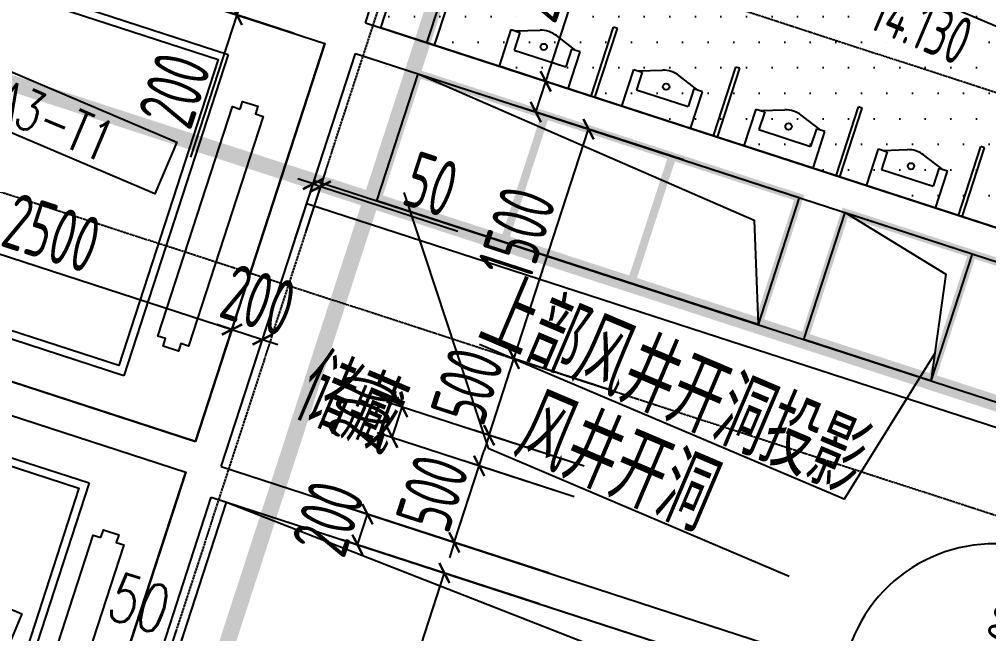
# Model space of a CAD drawing. Extents: x -3523 to 12007717, y -6694179 to 21431.
# Drawn here: x 11946737 to 11952761, y -6397491 to -6393674 of the extents above; entities that cross this region are included whole.
import ezdxf
from ezdxf.enums import TextEntityAlignment as Align

# ---------------------------------------------------------------- set-up
doc = ezdxf.new("R2010")
doc.units = 0
doc.header["$LTSCALE"] = 10
doc.header["$MEASUREMENT"] = 0
for name, pattern in [('A3-RG-axis-100$0$CENTER', [2, 1.25, -0.25, 0.25, -0.25]), ('A3-SYMB-4F-100$0$$AUDIT_BAD_LTYPE2', [0]), ('DASHED2', [0.375, 0.25, -0.125])]:
    doc.linetypes.add(name, pattern=pattern)
for name, color, linetype in [('A-CLOD', 200, 'Continuous'), ('A3-RB-4F-100$0$A-DIMS-100', 1, 'Continuous'), ('A3-RB-4F-100$0$PUB_DIM', 3, 'Continuous'), ('A3-RG-axis-100$0$A-GRID', 1, 'A3-RG-axis-100$0$CENTER'), ('A3-RI-4F$0$A-DOOR', 32, 'Continuous'), ('A3-RI-4F$0$A-EVTR', 3, 'Continuous'), ('A3-RI-4F$0$A-HATCH', 8, 'Continuous'), ('A3-RI-4F$0$A-WALL', 7, 'Continuous'), ('A3-RI-4F$0$A-WALL-FINI', 95, 'Continuous'), ('A3-RM-4F$0$A-EQPM', 55, 'Continuous'), ('A3-RX-3F$0$A-FIXT', 55, 'Continuous'), ('A3-SYMB-4F-100$0$$AUDIT_BAD_LAYER1', 7, 'Continuous'), ('A3-SYMB-4F-100$0$A-SYMB', 4, 'Continuous'), ('A3-SYMB-4F-100$0$A-SYMB-AREA', 4, 'Continuous'), ('A3-SYMB-4F-100$0$A-SYMB-NAME', 4, 'Continuous'), ('A3-SYMB-4F-100$0$A-SYMB-NAME-E', 4, 'Continuous'), ('A3-SYMB-4F-100$0$A-SYMB-NUMB-T', 4, 'Continuous')]:
    doc.layers.add(name, color=color, linetype=linetype)
doc.layers.add('A3-RI-4F$0$临时层', color=140, linetype='Continuous', plot=False)
doc.styles.add('A3-RB-4F-100$0$DIM_FONT', font='SIMPLEX', dxfattribs={"width": 0.7, "bigfont": 'GBCBIG'})
doc.styles.add('A3-RB-4F-100$0$XD2008', font='xd-hzs.shx', dxfattribs={"width": 0.7, "bigfont": 'xd-hztxt.shx'})
doc.styles.add('A3-RI-4F$0$Standard', font='')
doc.styles.add('A3-SYMB-4F-100$0$ECADI', font='hzs.shx', dxfattribs={"width": 0.7, "bigfont": 'hztxt.shx'})
doc.styles.add('A3-SYMB-4F-100$0$ECADI-TXT', font='simplex.shx', dxfattribs={"bigfont": 'hztxt.shx'})
doc.styles.add('A3-SYMB-4F-100$0$XD2008', font='hzs.shx', dxfattribs={"width": 0.7, "bigfont": 'hztxt.shx'})
doc.styles.get('A3-RI-4F$0$Standard').set_extended_font_data('SimSun')
doc.dimstyles.new('A3-RB-4F-100$0$DIMN', dxfattribs={"dimtxt": 300, "dimasz": 100, "dimexe": 250, "dimexo": 300, "dimgap": 150, "dimtad": 1, "dimdec": 0, "dimzin": 0, "dimdsep": 46, "dimtxsty": 'A3-RB-4F-100$0$DIM_FONT', "dimblk": 'A3-RB-4F-100$0$_ARCHTICK', "dimcen": 0.09, "dimclrt": 7, "dimazin": 2, "dimtfac": 1, "dimtdec": 0, "dimtix": 1, "dimtmove": 2, "dimatfit": 3, "dimfxl": 0, "dimtolj": 1, "dimtzin": 0, "dimarcsym": 0})
doc.dimstyles.new('A3-RB-4F-100$0$XD100$0', dxfattribs={"dimscale": 100, "dimtxt": 3.5, "dimasz": 1, "dimexe": 1, "dimexo": 2, "dimgap": 0.5, "dimtad": 1, "dimdec": 0, "dimdsep": 46, "dimtxsty": 'A3-RB-4F-100$0$XD2008', "dimblk1": 'A3-RB-4F-100$0$_ARCHTICK', "dimblk2": 'A3-RB-4F-100$0$_ARCHTICK', "dimsah": 1, "dimcen": 2.5, "dimclrt": 4, "dimaunit": 1, "dimadec": 0, "dimazin": 0, "dimtfac": 1, "dimtdec": 0, "dimtix": 1, "dimtmove": 0, "dimatfit": 3, "dimfxl": 0, "dimtolj": 1, "dimtzin": 0, "dimarcsym": 0})

# ---------------------------------------------------------------- blocks, each defined once
blk = doc.blocks.new('A3-RI-4F$0$J-单扇门-1000-1')
for points in [[(-1000.000000001397, -82.10526315867901), (-973.6842105281539, -82.10526315495372), (-973.6842105281539, -40), (-952.6315789478831, -40), (-952.6315789497457, 2.105263158679008), (-1000.000000001397, 2.105263158679008)], [(-1.396983861923218e-09, -82.10526315867901), (-26.31578947231174, -82.10526315495372), (-26.3157894727774, -40), (-47.36842105351388, -40.00000000372529), (-47.36842105304822, 2.105263158679008), (4.656612873077393e-10, 2.105263158679008)], [(-26.31578947231174, -82.10526315495372), (-26.31578947464004, -1029.47368421033), (-68.4210526314564, -1029.473684215918), (-68.42105263192207, -82.10526315867901)]]:
    blk.add_lwpolyline(points, close=True)
blk.add_lwpolyline([(-973.6842105262901, -82.1052631549536, 0.414213562373095), (-26.31578947231191, -1029.473684208932)], format="xyb")
at = {"layer": 'Defpoints', "style": 'A3-RI-4F$0$Standard'}
blk.add_text('1000', height=175, rotation=359.9999999733196, dxfattribs=at).set_placement((-712.95644341701, -242.2578580033046))
blk = doc.blocks.new('A3-RI-4F$0$2')
at = {"layer": 'A3-RI-4F$0$A-EVTR'}
for p, q in [((2274.999999998137, 2474.999999937601), (2349.999999998137, 2474.999999937601)), ((2274.999999998137, 2474.999999937601), (2274.999999998137, 2399.999999937601)), ((2349.999999998137, 2474.999999937601), (2349.999999998137, 2099.999999937601)), ((2399.999999998137, 224.9999999376014), (2399.999999998137, 2474.999999937601)), ((2399.999999998137, 2474.999999937601), (2499.999999998137, 2474.999999937601)), ((550.0000000018626, 299.9999999376014), (550.0000000018626, 2399.999999937601)), ((550.0000000018626, 2399.999999937601), (2274.999999998137, 2399.999999937601)), ((2199.999999998137, 2099.999999937601), (2349.999999998137, 2099.999999937601)), ((2199.999999998137, 599.9999999376014), (2349.999999998137, 599.9999999376014)), ((2349.999999998137, 599.9999999376014), (2349.999999998137, 224.9999999376014)), ((2274.999999998137, 299.9999999376014), (550.0000000018626, 299.9999999376014)), ((2274.999999998137, 299.9999999376014), (2274.999999998137, 224.9999999376014)), ((2349.999999998137, 224.9999999376014), (2274.999999998137, 224.9999999376014)), ((2499.999999998137, 224.9999999376014), (2399.999999998137, 224.9999999376014))]:
    blk.add_line(p, q, dxfattribs=at)
for points in [[(0, 2649.999999866821), (2500, 2649.999999729916), (2500, 49.99999986309558), (0, 50)], [(375.0000000018626, 599.9999999376014), (375.0000000018626, 549.9999999376014), (275.0000000018626, 549.9999999376014), (275.0000000018626, 599.9999999376014), (225.0000000018626, 599.9999999376014), (225.0000000018626, 2099.999999937601), (275.0000000018626, 2099.999999937601), (275.0000000018626, 2149.999999937601), (375.0000000018626, 2149.999999937601), (375.0000000018626, 2099.999999937601), (425.0000000018626, 2099.999999937601), (425.0000000018626, 599.9999999376014)], [(2299.999999998137, 1349.999999937601), (2349.999999998137, 1349.999999937601), (2349.999999998137, 2099.999999937601), (2299.999999998137, 2099.999999937601)], [(2449.999999998137, 1349.999999937601), (2499.999999998137, 1349.999999937601), (2499.999999998137, 2099.999999937601), (2449.999999998137, 2099.999999937601)], [(2299.999999998137, 1349.999999937601), (2349.999999998137, 1349.999999937601), (2349.999999998137, 599.9999999376014), (2299.999999998137, 599.9999999376014)], [(2449.999999998137, 1349.999999937601), (2499.999999998137, 1349.999999937601), (2499.999999998137, 599.9999999376014), (2449.999999998137, 599.9999999376014)]]:
    blk.add_lwpolyline(points, close=True, dxfattribs=at)
blk.add_lwpolyline([(2199.999999998137, 599.9999999376014), (2199.999999998137, 349.9999999376014), (600.0000000018626, 349.9999999376014), (600.0000000018626, 2349.999999937601), (2199.999999998137, 2349.999999937601), (2199.999999998137, 2099.999999937601)], dxfattribs=at)
blk = doc.blocks.new('A3-RI-4F')
at = {"layer": 'A3-RI-4F$0$A-HATCH'}
h = blk.add_hatch(dxfattribs=at)
h.set_pattern_fill('DOTS', color=256, scale=100, style=0)
h.set_pattern_definition([(0, (0, 0), (79.375, 158.75), [0, -158.75])])
h.paths.add_polyline_path([(11946737.05794298, -6391577.025334897), (11948652.96616147, -6385680.475860981), (11951648.79177293, -6386653.878608682), (11951710.97901005, -6386463.792021974), (11951758.14755914, -6386479.118012615), (11952036.26285082, -6385623.167157958), (11956268.46820043, -6386998.294034553), (11953595.47120233, -6395224.932890499), (11948982.84184187, -6393726.198759858), (11949060.09609046, -6393488.434630776), (11949440.52010131, -6393612.041884822), (11949780.43879513, -6392565.879716898)])
h.paths.add_polyline_path([(11954460.71887057, -6392561.974386345), (11954831.53919643, -6391420.70677421), (11954137.26792294, -6391195.124419427), (11953766.44752909, -6392336.392240814)], flags=16)
blk.add_lwpolyline([(11946737.05794298, -6391577.025334897), (11948652.96616147, -6385680.475860981), (11951648.79177293, -6386653.878608682), (11951710.97901005, -6386463.792021974), (11951758.14755914, -6386479.118012615), (11952036.26285082, -6385623.167157958), (11956268.46820043, -6386998.294034553), (11953595.47120233, -6395224.932890499), (11948982.84184187, -6393726.198759858), (11949060.09609046, -6393488.434630776), (11949440.52010131, -6393612.041884822), (11949780.43879513, -6392565.879716898)], close=True, dxfattribs=at)
at = {"layer": 'A3-RI-4F$0$A-WALL'}
for p, q in [((11948887.74144665, -6393695.298768334), (11949304.91438907, -6392411.372471331)), ((11946258.08160168, -6393051.16293515), (11948635.72674452, -6393823.706672717)), ((11948887.74144665, -6393695.298768333), (11953595.47120231, -6395224.932890501)), ((11947832.2825591, -6396296.453615204), (11948635.72674452, -6393823.706672718)), ((11948569.45387303, -6394674.887193728), (11948825.93804777, -6393885.51007159)), ((11948825.93804778, -6393885.51007159), (11953533.66780344, -6395415.144193757)), ((11948569.45262421, -6394674.886787961), (11953277.18362869, -6396204.5213159)), ((11947991.5921629, -6396453.362665704), (11948523.10132387, -6394817.545671172)), ((11948523.10007505, -6394817.545265405), (11953230.83107954, -6396347.179793343)), ((11945454.63741627, -6395523.909877645), (11947832.2825591, -6396296.453615204)), ((11945392.83401739, -6395714.121180907), (11947770.47916022, -6396486.664918467)), ((11946967.0349749, -6398959.411860664), (11947770.47916023, -6396486.664918469)), ((11947991.5921629, -6396453.362665704), (11952699.32191858, -6397982.99678787)), ((11947373.55817414, -6398355.475698294), (11947929.78876402, -6396643.573968966)), ((11947929.78876402, -6396643.573968966), (11952637.51851971, -6398173.208091131))]:
    blk.add_line(p, q, dxfattribs=at)
at = {"layer": 'A3-RI-4F$0$A-WALL-FINI'}
for p, q in [((11949345.41444969, -6393581.140185388), (11949268.1602011, -6393818.90431446)), ((11949392.9672755, -6393596.591035107), (11949315.71302691, -6393834.35516418))]:
    blk.add_line(p, q, dxfattribs=at)
at = {"layer": 'A3-RI-4F$0$临时层', "const_width": 50}
for points in [[(11948959.38290492, -6394801.5835512), (11949215.86718559, -6394012.206103024), (11950005.24389162, -6394268.692244132), (11949748.75940767, -6395058.068905358)], [(11949748.75940678, -6395058.068908092), (11950005.24368746, -6394268.691459916), (11950794.62039349, -6394525.177601024), (11950538.13590954, -6395314.55426225)], [(11950538.1338082, -6395314.56072949), (11950794.61808888, -6394525.183281314), (11951583.9947949, -6394781.669422422), (11951327.51031096, -6395571.046083648)], [(11951612.82760848, -6395663.750371587), (11951869.31188915, -6394874.372923411), (11952658.68859518, -6395130.859064519), (11952402.20411123, -6395920.235725746)], [(11952402.20438211, -6395920.23489206), (11952658.68866279, -6395130.857443884), (11953448.06536881, -6395387.343584992), (11953191.58088486, -6396176.720246218)]]:
    blk.add_lwpolyline(points, close=True, dxfattribs=at)
at = {"layer": 'A3-RI-4F$0$A-DOOR', "rotation": 251.9999999999615}
blk.add_blockref('A3-RI-4F$0$J-单扇门-1000-1', (11952863.37153031, -6397931.153515454), dxfattribs=at)
at = {"layer": 'A3-RI-4F$0$A-EVTR', "rotation": 162.0000000030334}
for p in [(11948651.17759402, -6393776.153847109), (11947785.92615772, -6396439.110840986)]:
    blk.add_blockref('A3-RI-4F$0$2', p, dxfattribs=at)
blk = doc.blocks.new('A3-RG-axis-100')
at = {"layer": 'A3-RG-axis-100$0$A-GRID'}
for p, q in [((11947019.38505525, -6399607.298767456), (11953753.77541912, -6378880.976411799)), ((11908160.73350529, -6382249.777500667), (12003495.4897416, -6413225.917537604)), ((11940622.99536924, -6390168.750204003), (12004268.03222754, -6410848.276246868))]:
    blk.add_line(p, q, dxfattribs=at)
blk = doc.blocks.new('A3-SYMB-4F-100$0$ECADI-TAG-ROOM')
at = {"layer": 'A3-SYMB-4F-100$0$A-SYMB-AREA', "style": 'A3-SYMB-4F-100$0$ECADI', "width": 0.7}
blk.add_attdef('340M2', text='', height=2.499999999999312, dxfattribs=at).set_placement((7.166932528209145, -1.749999999996362), align=Align.MIDDLE_LEFT)
at = {"layer": 'A3-SYMB-4F-100$0$A-SYMB-NAME', "style": 'A3-SYMB-4F-100$0$ECADI', "width": 0.7}
blk.add_attdef('CHINESENAME', (-5.125000000003638, 0.08750000000145519), '', height=4.499999999998762, dxfattribs=at)
at = {"layer": 'A3-SYMB-4F-100$0$A-SYMB-NAME-E', "style": 'A3-SYMB-4F-100$0$ECADI', "width": 0.7}
for tag, p in [('ENGLISHHIGH', (-5.125000000003638, 8.040105608059093)), ('ENGLISHLOW', (-5.125000000003638, 4.840105608058366))]:
    blk.add_attdef(tag, p, '', height=2.499999999999312, dxfattribs=at)
blk = doc.blocks.new('A3-SYMB-4F-100$0$ECADI-TAG-HGHT（国标）')
at = {"color": 1, "const_width": 0.5000000000000001}
blk.add_lwpolyline([(-2.121320343547268, 2.121320343552725), (0, -1.818989403545856e-12), (2.121320343576372, 2.121320343552725)], dxfattribs=at)
at = {"color": 1}
blk.add_point((-1.480769230751321, 4.599999999996726), dxfattribs=at)
at = {"layer": 'A3-SYMB-4F-100$0$$AUDIT_BAD_LAYER1', "color": 1, "linetype": 'A3-SYMB-4F-100$0$$AUDIT_BAD_LTYPE2'}
blk.add_line((-2.121320343547268, 2.121320343552725), (11.76789873224334, 2.121320343560001), dxfattribs=at)
at = {"style": 'A3-SYMB-4F-100$0$XD2008', "width": 0.7}
blk.add_attdef('FL', text='', height=3, dxfattribs=at).set_placement((-2.688785023899982, 2.967328765209459), align=Align.RIGHT)
for tag, p in [('F.F.L.', (2.283611041901167, 2.967328765216735)), ('T.O.S.', (2.283611041930271, -1.104423031576516))]:
    blk.add_attdef(tag, p, '', height=3, dxfattribs=at)
blk = doc.blocks.new('A3-SYMB-4F-100$0$ECADI-TAG-CODE')
at = {"layer": 'A3-SYMB-4F-100$0$A-SYMB-NUMB-T', "color": 1}
blk.add_lwpolyline([(1.793912929315411e-08, 3.499999970167053), (15.00000001793913, 3.499999970167053), (15.00000001793913, -2.983294677960657e-08), (1.793912929315411e-08, -2.983294677960657e-08)], close=True, dxfattribs=at)
at = {"layer": 'A3-SYMB-4F-100$0$A-SYMB-NUMB-T', "style": 'A3-SYMB-4F-100$0$ECADI-TXT', "width": 0.7}
blk.add_attdef('CODE', text='', height=2.5, dxfattribs=at).set_placement((7.500000017939129, 1.749999970167053), align=Align.MIDDLE_CENTER)
blk = doc.blocks.new('A3-SYMB-4F-100')
at = {"layer": 'A3-SYMB-4F-100$0$A-SYMB'}
for points in [[(11949126.86232091, -6394750.402833903), (11949649.84911441, -6396339.263322085), (11951520.67750768, -6397133.382860458)], [(11952425.41058943, -6395752.367552211), (11951862.60236166, -6396655.617679589), (11949596.50070781, -6395693.714596604)]]:
    blk.add_lwpolyline(points, dxfattribs=at)
ref = blk.add_blockref('A3-SYMB-4F-100$0$ECADI-TAG-HGHT（国标）', (11951836.05721174, -6393533.797106037), dxfattribs=dict(at, xscale=100, yscale=100, rotation=337))
ref.add_attrib('F.F.L.', '14.180', (11951801.28336999, -6393196.677646222), dxfattribs={"layer": '0', "height": 299.9999999994581, "rotation": 336.9999999730048, "style": 'A3-SYMB-4F-100$0$XD2008', "width": 0.7000000000016645})
ref.add_attrib('T.O.S.', '14.130', (11952003.11147074, -6393724.687574061), dxfattribs={"layer": '0', "height": 299.9999999994581, "rotation": 336.9999999730048, "style": 'A3-SYMB-4F-100$0$XD2008', "width": 0.7000000000016645})
at = {"layer": 'A3-SYMB-4F-100$0$A-SYMB', "xscale": 100.0000000100172, "yscale": 100.0000000002328, "zscale": 100, "rotation": 337}
for p, values in [((11946198.48125271, -6394172.818046361), {'CODE': 'A3-T1'}), ((11945234.57751617, -6397103.986242712), {'CODE': 'A3-T2'})]:
    blk.add_blockref('A3-SYMB-4F-100$0$ECADI-TAG-CODE', p, dxfattribs=at).add_auto_attribs(values)
at = {"layer": 'A3-SYMB-4F-100$0$A-SYMB'}
ref = blk.add_blockref('A3-SYMB-4F-100$0$ECADI-TAG-ROOM', (11949672.04678881, -6395720.404588344), dxfattribs=dict(at, xscale=-99.99999999989046, yscale=100.0000000001164, rotation=337.0000000013437))
ref.add_attrib('CHINESENAME', '上部风井开洞投影', (11949565.02322331, -6395665.470128516), dxfattribs={"height": 449.9999999999998, "rotation": 337.0000000221237, "style": 'A3-SYMB-4F-100$0$ECADI', "width": 0.6999999999999998})
ref = blk.add_blockref('A3-SYMB-4F-100$0$ECADI-TAG-ROOM', (11948894.17366341, -6396353.201727921), dxfattribs=dict(at, xscale=99.99999999989046, yscale=100.0000000001164, rotation=337))
ref.add_attrib('CHINESENAME', '储藏', (11948425.83382339, -6396144.897607103), dxfattribs={"height": 450, "rotation": 336.9999999782173, "style": 'A3-SYMB-4F-100$0$ECADI', "width": 0.6999999999999998})
ref = blk.add_blockref('A3-SYMB-4F-100$0$ECADI-TAG-ROOM', (11951402.25881286, -6397077.739689635), dxfattribs=dict(at, xscale=99.99999999989048, yscale=100.0000000001164, rotation=337.0000000000827))
ref.add_attrib('CHINESENAME', '风井开洞', (11949787.78170887, -6396382.929165376), dxfattribs={"height": 449.9999999999999, "rotation": 337.0000000221237, "style": 'A3-SYMB-4F-100$0$ECADI', "width": 0.6999999999999998})
blk = doc.blocks.new('A3-RM-4F')
at = {"layer": 'A3-RM-4F$0$A-EQPM'}
for points in [[(11949215.86718559, -6394012.206103024), (11951583.9889257, -6394781.667515402), (11951327.50797725, -6395571.033295475), (11948959.38308027, -6394801.58301154)], [(11951869.31058064, -6394874.374140854), (11952658.69071545, -6395130.846904117), (11952402.20654072, -6395920.224026262), (11951612.83007551, -6395663.752094883)], [(11948024.88915927, -6396674.473960497), (11952637.51851971, -6398173.208091132), (11952081.28792987, -6399885.109820338), (11947468.65856942, -6398386.3756897)]]:
    blk.add_lwpolyline(points, close=True, dxfattribs=at)
for points in [[(11949215.86660449, -6394012.207891492), (11951303.84224742, -6394921.143326723), (11951327.50797725, -6395571.033295474)], [(11951869.30981998, -6394874.352311698), (11952495.75080339, -6395256.263104377), (11952401.15000321, -6395923.47571435)], [(11948024.88915926, -6396674.473960495), (11952161.29853327, -6398293.319943015), (11952081.28792987, -6399885.109820339)]]:
    blk.add_lwpolyline(points, dxfattribs=at)
blk = doc.blocks.new('A3-RB-4F-100$0$_ARCHTICK')
at = {"color": 0, "linetype": 'ByBlock', "const_width": 0.15}
blk.add_lwpolyline([(-0.5, -0.5), (0.5, 0.5)], dxfattribs=at)
blk = doc.blocks.new('*D2635')
at = {"layer": 'A3-RB-4F-100$0$A-DIMS-100', "color": 0, "lineweight": -2}
for p, q in [((11948507.31884019, -6393571.691970432), (11948055.46127725, -6393424.874547955)), ((11948150.56692885, -6393455.776247466), (11948088.76352983, -6393645.987550681)), ((11948088.76352983, -6393645.987550681), (11947801.37772424, -6394530.470111044)), ((11948445.51544117, -6393761.903273649), (11947993.65787823, -6393615.08585117))]:
    blk.add_line(p, q, dxfattribs=at)
at = {"layer": 'Defpoints', "color": 0}
for p in [(11948150.56692885, -6393455.776247466), (11948697.53014341, -6393633.495369454), (11948635.72674439, -6393823.70667267)]:
    blk.add_point(p, dxfattribs=at)
at = {"layer": 'A3-RB-4F-100$0$A-DIMS-100', "color": 0, "lineweight": -2, "xscale": 100, "yscale": 100, "zscale": 100}
for p, rotation in [((11948150.56692885, -6393455.776247466), 71.99999995590775), ((11948088.76352983, -6393645.987550681), 251.9999999559078)]:
    blk.add_blockref('A3-RB-4F-100$0$_ARCHTICK', p, dxfattribs=dict(at, rotation=rotation))
at = {"layer": 'A3-RB-4F-100$0$A-DIMS-100', "color": 4, "insert": (11947700.18121134, -6394113.805658782), "char_height": 350, "attachment_point": 5, "rotation": 71.99999995590775, "style": 'A3-RB-4F-100$0$XD2008'}
blk.add_mtext('\\A1;200', dxfattribs=at)
blk = doc.blocks.new('*D2646')
at = {"layer": 'A3-RB-4F-100$0$A-DIMS-100', "color": 0, "lineweight": -2}
for p, q in [((11945638.78478697, -6394957.135354778), (11945711.47493356, -6394733.443260963)), ((11945680.57008867, -6394828.547890514), (11948058.19134787, -6395601.170806773)), ((11948000.02664146, -6395780.163222842), (11948089.09619276, -6395506.066177222))]:
    blk.add_line(p, q, dxfattribs=at)
at = {"layer": 'Defpoints', "color": 0}
for p in [(11945576.97509718, -6395147.34461388), (11948058.19134787, -6395601.170806773), (11947938.21695167, -6395970.372481944)]:
    blk.add_point(p, dxfattribs=at)
at = {"layer": 'A3-RB-4F-100$0$A-DIMS-100', "color": 0, "lineweight": -2, "xscale": 100, "yscale": 100, "zscale": 100}
for p, rotation in [((11945680.57008867, -6394828.547890514), 161.9981050297708), ((11948058.19134787, -6395601.170806773), 341.9981050297708)]:
    blk.add_blockref('A3-RB-4F-100$0$_ARCHTICK', p, dxfattribs=dict(at, rotation=rotation))
at = {"layer": 'A3-RB-4F-100$0$A-DIMS-100', "color": 4, "insert": (11946938.91661928, -6395000.873932155), "char_height": 350, "attachment_point": 5, "rotation": 341.99810502977084, "style": 'A3-RB-4F-100$0$XD2008'}
blk.add_mtext('\\A1;2500', dxfattribs=at)
blk = doc.blocks.new('*D2647')
at = {"layer": 'A3-RB-4F-100$0$A-DIMS-100', "color": 0, "lineweight": -2}
for p, q in [((11948000.02664146, -6395780.163222842), (11948089.09619276, -6395506.066177217)), ((11948058.19134787, -6395601.170806768), (11947963.08671832, -6395570.265961874)), ((11948203.33961794, -6395801.692414958), (11948279.31840183, -6395567.880075178)), ((11948058.19134787, -6395601.170806768), (11948248.41355693, -6395662.984704729)), ((11948248.41355693, -6395662.984704729), (11948343.51818649, -6395693.889549624))]:
    blk.add_line(p, q, dxfattribs=at)
at = {"layer": 'Defpoints', "color": 0}
for p in [(11948248.41355693, -6395662.984704729), (11947938.21695167, -6395970.372481944), (11948141.52992815, -6395991.90167406)]:
    blk.add_point(p, dxfattribs=at)
at = {"layer": 'A3-RB-4F-100$0$A-DIMS-100', "color": 0, "lineweight": -2, "xscale": 100, "yscale": 100, "zscale": 100}
for p, rotation in [((11948058.19134787, -6395601.170806768), 341.9981050297708), ((11948248.41355693, -6395662.984704729), 161.9981050297708)]:
    blk.add_blockref('A3-RB-4F-100$0$_ARCHTICK', p, dxfattribs=dict(at, rotation=rotation))
at = {"layer": 'A3-RB-4F-100$0$A-DIMS-100', "color": 4, "insert": (11948222.83835342, -6395418.092339259), "char_height": 350, "attachment_point": 5, "rotation": 341.99810502977084, "style": 'A3-RB-4F-100$0$XD2008'}
blk.add_mtext('\\A1;200', dxfattribs=at)
blk = doc.blocks.new('*D2648')
at = {"layer": 'A3-RB-4F-100$0$A-DIMS-100', "color": 0, "lineweight": -2}
for p, q in [((11948434.70492036, -6395089.574635401), (11948593.31038127, -6394601.492146865)), ((11948519.91374568, -6394989.119128267), (11948640.85501063, -6394616.942071889)), ((11948562.40553637, -6394696.596776416), (11948467.30090682, -6394665.691931522)), ((11948562.40553637, -6394696.596776416), (11948609.95016573, -6394712.046701439)), ((11948609.95016573, -6394712.046701439), (11949462.72167739, -6394989.160143998))]:
    blk.add_line(p, q, dxfattribs=at)
at = {"layer": 'Defpoints', "color": 0}
for p in [(11948609.95016573, -6394712.046701439), (11948458.10405589, -6395179.328387369), (11948372.89523057, -6395279.783894503)]:
    blk.add_point(p, dxfattribs=at)
at = {"layer": 'A3-RB-4F-100$0$A-DIMS-100', "color": 0, "lineweight": -2, "xscale": 100, "yscale": 100, "zscale": 100}
for p, rotation in [((11948562.40553637, -6394696.596776416), 341.9981050297708), ((11948609.95016573, -6394712.046701439), 161.9981050297708)]:
    blk.add_blockref('A3-RB-4F-100$0$_ARCHTICK', p, dxfattribs=dict(at, rotation=rotation))
at = {"layer": 'A3-RB-4F-100$0$A-DIMS-100', "color": 4, "insert": (11949296.08108168, -6394698.42769602), "char_height": 350, "attachment_point": 5, "rotation": 341.99810502977084, "style": 'A3-RB-4F-100$0$XD2008'}
blk.add_mtext('\\A1;50', dxfattribs=at)
blk = doc.blocks.new('*D2662')
at = {"layer": 'A3-RB-4F-100$0$A-DIMS-100', "color": 0, "lineweight": -2}
for p, q in [((11949967.94965931, -6397305.812587941), (11949283.12886439, -6397083.300823282)), ((11948822.00392619, -6398826.104251917), (11949378.23451602, -6397114.202522719)), ((11949411.71906948, -6399017.714317137), (11948726.89827456, -6398795.20255248))]:
    blk.add_line(p, q, dxfattribs=at)
at = {"layer": 'Defpoints', "color": 0}
for p in [(11949378.23451602, -6397114.202522719), (11950158.16096256, -6397367.615986816), (11949601.93037274, -6399079.517716013)]:
    blk.add_point(p, dxfattribs=at)
at = {"layer": 'A3-RB-4F-100$0$A-DIMS-100', "color": 0, "lineweight": -2, "xscale": 100, "yscale": 100, "zscale": 100}
for p, rotation in [((11949378.23451602, -6397114.202522719), 72.00000000005963), ((11948822.00392619, -6398826.104251917), 252.0000000000597)]:
    blk.add_blockref('A3-RB-4F-100$0$_ARCHTICK', p, dxfattribs=dict(at, rotation=rotation))
at = {"layer": 'A3-RB-4F-100$0$A-DIMS-100', "color": 4, "insert": (11948886.13150493, -6397900.624563585), "char_height": 350, "attachment_point": 5, "rotation": 72.00000000005963, "style": 'A3-RB-4F-100$0$XD2008'}
blk.add_mtext('\\A1;1800', dxfattribs=at)
blk = doc.blocks.new('*D2663')
at = {"layer": 'A3-RB-4F-100$0$A-DIMS-100', "color": 0, "lineweight": -2}
for p, q in [((11950029.75305818, -6397115.601284681), (11948805.20769025, -6396717.722375704)), ((11948838.509943, -6396938.835378405), (11948900.31334188, -6396748.624075142)), ((11949967.9496593, -6397305.812587945), (11948743.40429137, -6396907.933678968))]:
    blk.add_line(p, q, dxfattribs=at)
at = {"layer": 'Defpoints', "color": 0}
for p in [(11948900.31334188, -6396748.624075142), (11950219.96436144, -6397177.404683557), (11950158.16096256, -6397367.61598682)]:
    blk.add_point(p, dxfattribs=at)
at = {"layer": 'A3-RB-4F-100$0$A-DIMS-100', "color": 0, "lineweight": -2, "xscale": 100, "yscale": 100, "zscale": 100}
for p, rotation in [((11948900.31334188, -6396748.624075142), 71.99999999969693), ((11948838.509943, -6396938.835378405), 251.9999999996969)]:
    blk.add_blockref('A3-RB-4F-100$0$_ARCHTICK', p, dxfattribs=dict(at, rotation=rotation))
at = {"layer": 'A3-RB-4F-100$0$A-DIMS-100', "color": 4, "insert": (11948655.42392628, -6396774.200903039), "char_height": 350, "attachment_point": 5, "rotation": 71.99999999969693, "style": 'A3-RB-4F-100$0$XD2008'}
blk.add_mtext('\\A1;200', dxfattribs=at)
blk = doc.blocks.new('*D2664')
at = {"layer": 'A3-RB-4F-100$0$A-DIMS-100', "color": 0, "lineweight": -2}
for p, q in [((11949594.54641205, -6396448.462961302), (11949625.44811149, -6396353.357309673)), ((11950184.26155536, -6396640.073026531), (11949499.44076042, -6396417.561261864)), ((11949440.03791486, -6396923.991219447), (11949594.54641205, -6396448.462961302)), ((11950029.75305818, -6397115.601284676), (11949344.93226323, -6396893.089520009)), ((11949440.03791486, -6396923.991219447), (11949409.13621543, -6397019.096871076))]:
    blk.add_line(p, q, dxfattribs=at)
at = {"layer": 'Defpoints', "color": 0}
for p in [(11949594.54641205, -6396448.462961302), (11950374.47285862, -6396701.876425406), (11950219.96436144, -6397177.404683551)]:
    blk.add_point(p, dxfattribs=at)
at = {"layer": 'A3-RB-4F-100$0$A-DIMS-100', "color": 0, "lineweight": -2, "xscale": 100, "yscale": 100, "zscale": 100}
for p, rotation in [((11949594.54641205, -6396448.462961302), 252.0000000000637), ((11949440.03791486, -6396923.991219447), 72.0000000000637)]:
    blk.add_blockref('A3-RB-4F-100$0$_ARCHTICK', p, dxfattribs=dict(at, rotation=rotation))
at = {"layer": 'A3-RB-4F-100$0$A-DIMS-100', "color": 4, "insert": (11949303.30444729, -6396616.698266642), "char_height": 350, "attachment_point": 5, "rotation": 72.0000000000637, "style": 'A3-RB-4F-100$0$XD2008'}
blk.add_mtext('\\A1;500', dxfattribs=at)
blk = doc.blocks.new('*D2665')
at = {"layer": 'A3-RB-4F-100$0$A-DIMS-100', "color": 0, "lineweight": -2}
for p, q in [((11950246.06495425, -6396449.86172327), (11949021.51958631, -6396051.982814306)), ((11949054.82183907, -6396273.095817003), (11949116.62523794, -6396082.884513743)), ((11950184.26155537, -6396640.07302653), (11948959.71618744, -6396242.194117567))]:
    blk.add_line(p, q, dxfattribs=at)
at = {"layer": 'Defpoints', "color": 0}
for p in [(11949116.62523794, -6396082.884513743), (11950436.2762575, -6396511.665122144), (11950374.47285863, -6396701.876425403)]:
    blk.add_point(p, dxfattribs=at)
at = {"layer": 'A3-RB-4F-100$0$A-DIMS-100', "color": 0, "lineweight": -2, "xscale": 100, "yscale": 100, "zscale": 100}
for p, rotation in [((11949116.62523794, -6396082.884513743), 72.00000000038212), ((11949054.82183907, -6396273.095817003), 252.0000000003821)]:
    blk.add_blockref('A3-RB-4F-100$0$_ARCHTICK', p, dxfattribs=dict(at, rotation=rotation))
at = {"layer": 'A3-RB-4F-100$0$A-DIMS-100', "color": 4, "insert": (11948871.73582233, -6396108.461341641), "char_height": 350, "attachment_point": 5, "rotation": 72.00000000038212, "style": 'A3-RB-4F-100$0$XD2008'}
blk.add_mtext('\\A1;200', dxfattribs=at)
blk = doc.blocks.new('*D2666')
at = {"layer": 'A3-RB-4F-100$0$A-DIMS-100', "color": 0, "lineweight": -2}
for p, q in [((11949810.85830819, -6395782.723399781), (11949841.76000763, -6395687.617748151)), ((11950400.57345147, -6395974.333465001), (11949715.75265656, -6395751.821700343)), ((11949656.34981096, -6396258.251658054), (11949810.85830819, -6395782.723399781)), ((11950246.06495424, -6396449.861723274), (11949561.24415933, -6396227.349958617)), ((11949656.34981096, -6396258.251658054), (11949625.44811152, -6396353.357309684))]:
    blk.add_line(p, q, dxfattribs=at)
at = {"layer": 'Defpoints', "color": 0}
for p in [(11949810.85830819, -6395782.723399781), (11950590.78475473, -6396036.136863875), (11950436.2762575, -6396511.66512215)]:
    blk.add_point(p, dxfattribs=at)
at = {"layer": 'A3-RB-4F-100$0$A-DIMS-100', "color": 0, "lineweight": -2, "xscale": 100, "yscale": 100, "zscale": 100}
for p, rotation in [((11949810.85830819, -6395782.723399781), 251.9999999999789), ((11949656.34981096, -6396258.251658054), 71.9999999999788)]:
    blk.add_blockref('A3-RB-4F-100$0$_ARCHTICK', p, dxfattribs=dict(at, rotation=rotation))
at = {"layer": 'A3-RB-4F-100$0$A-DIMS-100', "color": 4, "insert": (11949519.61634341, -6395950.958705185), "char_height": 350, "attachment_point": 5, "rotation": 71.99999999997883, "style": 'A3-RB-4F-100$0$XD2008'}
blk.add_mtext('\\A1;500', dxfattribs=at)
blk = doc.blocks.new('*D2667')
at = {"layer": 'A3-RB-4F-100$0$A-DIMS-100', "color": 0, "lineweight": -2}
for p, q in [((11950864.09894303, -6394547.748690555), (11950179.27814809, -6394325.236925891)), ((11949810.85830816, -6395782.72339977), (11950274.38379972, -6394356.138625327)), ((11950400.57345147, -6395974.333464998), (11949715.75265653, -6395751.821700333))]:
    blk.add_line(p, q, dxfattribs=at)
at = {"layer": 'Defpoints', "color": 0}
for p in [(11950274.38379972, -6394356.138625327), (11951054.31024629, -6394609.55208943), (11950590.78475473, -6396036.136863872)]:
    blk.add_point(p, dxfattribs=at)
at = {"layer": 'A3-RB-4F-100$0$A-DIMS-100', "color": 0, "lineweight": -2, "xscale": 100, "yscale": 100, "zscale": 100}
for p, rotation in [((11950274.38379972, -6394356.138625327), 72.0000000000273), ((11949810.85830816, -6395782.72339977), 252.0000000000273)]:
    blk.add_blockref('A3-RB-4F-100$0$_ARCHTICK', p, dxfattribs=dict(at, rotation=rotation))
at = {"layer": 'A3-RB-4F-100$0$A-DIMS-100', "color": 4, "insert": (11949828.63333777, -6394999.902188814), "char_height": 350, "attachment_point": 5, "rotation": 72.0000000000273, "style": 'A3-RB-4F-100$0$XD2008'}
blk.add_mtext('\\A1;1500', dxfattribs=at)
blk = doc.blocks.new('*D2668')
at = {"layer": 'A3-RB-4F-100$0$A-DIMS-100', "color": 0, "lineweight": -2}
for p, q in [((11950008.07270021, -6394059.316459851), (11950295.45850497, -6393174.833899695)), ((11950925.90234163, -6394357.537388134), (11949912.96704858, -6394028.414760415)), ((11949946.26930161, -6394249.527762271), (11950008.07270021, -6394059.316459851)), ((11950864.09894303, -6394547.748690555), (11949851.16364998, -6394218.626062835))]:
    blk.add_line(p, q, dxfattribs=at)
at = {"layer": 'Defpoints', "color": 0}
for p in [(11950008.07270021, -6394059.316459851), (11951116.11364489, -6394419.340787008), (11951054.31024629, -6394609.552089429)]:
    blk.add_point(p, dxfattribs=at)
at = {"layer": 'A3-RB-4F-100$0$A-DIMS-100', "color": 0, "lineweight": -2, "xscale": 100, "yscale": 100, "zscale": 100}
for p, rotation in [((11950008.07270021, -6394059.316459851), 72.00000000019114), ((11949946.26930161, -6394249.527762271), 252.0000000001912)]:
    blk.add_blockref('A3-RB-4F-100$0$_ARCHTICK', p, dxfattribs=dict(at, rotation=rotation))
at = {"layer": 'A3-RB-4F-100$0$A-DIMS-100', "color": 4, "insert": (11949968.67958586, -6393452.440704409), "char_height": 350, "attachment_point": 5, "rotation": 72.00000000019114, "style": 'A3-RB-4F-100$0$XD2008'}
blk.add_mtext('\\A1;200', dxfattribs=at)
blk = doc.blocks.new('*D2509')
at = {"layer": 'A3-RB-4F-100$0$PUB_DIM', "color": 0, "lineweight": -2}
for p, q in [((11947513.81224621, -6398085.608341515), (11947711.70694975, -6397476.551070323)), ((11947561.3636677, -6398101.05873494), (11947759.25837124, -6397492.001463748)), ((11947634.45270116, -6397714.315199398), (11947539.34704953, -6397683.413499961)), ((11947634.45270116, -6397714.315199398), (11947682.00412265, -6397729.765592822)), ((11947682.00412265, -6397729.765592822), (11947777.10977428, -6397760.667292259))]:
    blk.add_line(p, q, dxfattribs=at)
at = {"layer": 'Defpoints', "color": 0}
for p in [(11947682.00412265, -6397729.765592822), (11947421.1071479, -6398370.925296404), (11947468.65856939, -6398386.375689829)]:
    blk.add_point(p, dxfattribs=at)
at = {"layer": 'A3-RB-4F-100$0$PUB_DIM', "color": 0, "lineweight": -2, "xscale": 100, "yscale": 100, "zscale": 100}
for p, rotation in [((11947634.45270116, -6397714.315199398), 342.0000000002757), ((11947682.00412265, -6397729.765592822), 162.0000000002757)]:
    blk.add_blockref('A3-RB-4F-100$0$_ARCHTICK', p, dxfattribs=dict(at, rotation=rotation))
at = {"layer": 'A3-RB-4F-100$0$PUB_DIM', "color": 7, "insert": (11947484.27830482, -6397302.766112791), "char_height": 300, "attachment_point": 5, "rotation": 342.00000000027575, "style": 'A3-RB-4F-100$0$DIM_FONT'}
blk.add_mtext('\\A1;50', dxfattribs=at)
blk = doc.blocks.new('A3-RX-3F$0$A-1-1-X-toilel$0$A-1-10-01~10(B1~wd)$0$333')
at = {"layer": 'A3-RX-3F$0$A-FIXT'}
for p, q in [((-4.051253199577332e-08, -225), (3.818422555923462e-08, 224.9999999981374)), ((3.818422555923462e-08, 224.9999999981374), (240.0000000372529, 224.9999999571592)), ((240.0000000372529, 224.9999999571592), (240.0000000279397, 168.7499656714499)), ((240.0000000325963, 196.8749828152359), (291.3214642275125, 53.10477886721492)), ((240.0000000279397, 168.7499656714499), (124.3520205896348, 168.749965691939)), ((124.3520205896348, 168.749965691939), (124.3520205314271, -168.7499657366425)), ((239.9999999650754, -196.8749828971922), (291.3214643970132, -53.10477592423558)), ((239.9999999692664, -168.7499657571316), (124.3520205314271, -168.7499657366425)), ((239.9999999608845, -225.0000000428408), (239.9999999692664, -168.7499657571316)), ((-4.051253199577332e-08, -225), (239.9999999608845, -225.0000000428408))]:
    blk.add_line(p, q, dxfattribs=at)
blk.add_circle((199.9999999995343, 1.73225998878479e-07), 20, dxfattribs=at)
blk.add_ellipse((225.2032784870826, 1.218169927597046e-06), major_axis=(1.897568976971373e-08, 112.5000000012912), ratio=0.6666666666593565, start_param=4.220782803215332, end_param=5.20399516286272, dxfattribs=at)
blk = doc.blocks.new('A3-RX-3F')
at = {"layer": 'A3-RX-3F$0$A-FIXT'}
for p, q in [((11950290.54980801, -6394151.098835597), (11950429.60745548, -6393723.123403262)), ((11950453.38386839, -6393730.84882812), (11950429.60745548, -6393723.123403262)), ((11950314.32622092, -6394158.824260458), (11950453.38386839, -6393730.84882812)), ((11951051.39502105, -6394398.312431099), (11951190.45266851, -6393970.336998764)), ((11951075.17143395, -6394406.037855962), (11951214.22908142, -6393978.062423624)), ((11951214.22908142, -6393978.062423624), (11951190.45266851, -6393970.336998764)), ((11951812.24023408, -6394645.526026605), (11951951.29788155, -6394217.55059427)), ((11951836.01664699, -6394653.251451468), (11951975.07429446, -6394225.27601913)), ((11951975.07429446, -6394225.27601913), (11951951.29788155, -6394217.55059427)), ((11952573.08544678, -6394892.739623126), (11952712.14309426, -6394464.764190789)), ((11952596.86185969, -6394900.465047985), (11952735.91950716, -6394472.489615649)), ((11952735.91950716, -6394472.489615649), (11952712.14309426, -6394464.764190789))]:
    blk.add_line(p, q, dxfattribs=at)
at = {"layer": 'A3-RX-3F$0$A-FIXT', "rotation": 71.99999994996439}
for p in [(11949933.90361452, -6394035.217462365), (11950694.74882763, -6394282.431057641), (11951455.59404066, -6394529.644653143), (11952216.43925343, -6394776.858249441)]:
    blk.add_blockref('A3-RX-3F$0$A-1-1-X-toilel$0$A-1-10-01~10(B1~wd)$0$333', p, dxfattribs=at)
blk = doc.blocks.new('A3-RB-4F-100')
at = {"layer": 'A3-RB-4F-100$0$A-DIMS-100'}
for base, p1, p2, angle, picture, middle, dimtype in [((11950008.07270021, -6394059.316459851), (11951054.31024629, -6394609.552089429), (11951116.11364489, -6394419.340787008), 72.00000000078107, '*D2668', (11950182.66730203, -6393521.969528142), 129), ((11948150.56692885, -6393455.776247466), (11948635.72674438, -6393823.706672669), (11948697.53014341, -6393633.495369454), 71.99999995387779, '*D2635', (11947914.16892746, -6394183.334482681), 129), ((11948609.95016573, -6394712.046701439), (11948372.89523057, -6395279.783894503), (11948458.10405589, -6395179.328387368), 341.9981050428682, '*D2648', (11949226.54518067, -6394912.41311251), 128), ((11949116.62523794, -6396082.884513743), (11950374.47285863, -6396701.876425402), (11950436.2762575, -6396511.665122143), 72.0000000013971, '*D2665', (11949085.7235385, -6396177.990165373), 129), ((11948900.31334188, -6396748.624075142), (11950158.16096256, -6397367.615986819), (11950219.96436144, -6397177.404683556), 71.99999999868194, '*D2663', (11948869.41164244, -6396843.729726775), 129)]:
    dim = blk.add_linear_dim(base=base, p1=p1, p2=p2, angle=angle, dimstyle='A3-RB-4F-100$0$XD100$0', override={"dimasz": 1, "dimadec": 3}, dxfattribs=at)
    dim.commit()
    dim.dimension.update_dxf_attribs({"geometry": picture, "text_midpoint": middle, "dimtype": dimtype})
for p1, p2, distance, picture, middle in [((11950590.78475473, -6396036.136863873), (11951054.31024629, -6394609.55208943), 820.0631962529095, '*D2667', (11949828.63333777, -6394999.902188814)), ((11950436.2762575, -6396511.665122149), (11950590.78475473, -6396036.136863874), 820.0631962214002, '*D2666', (11949519.61634341, -6395950.958705185)), ((11950219.96436144, -6397177.404683552), (11950374.47285863, -6396701.876425407), 820.0631962620549, '*D2664', (11949303.30444729, -6396616.698266642)), ((11949601.93037273, -6399079.517716012), (11950158.16096256, -6397367.615986815), 820.0631962202044, '*D2662', (11948886.13150493, -6397900.624563585))]:
    dim = blk.add_aligned_dim(p1=p1, p2=p2, distance=distance, dimstyle='A3-RB-4F-100$0$XD100$0', override={"dimasz": 1, "dimadec": 3}, dxfattribs=at)
    dim.commit()
    dim.dimension.update_dxf_attribs({"geometry": picture, "text_midpoint": middle})
for base, p1, p2, picture, middle in [((11948058.19134787, -6395601.170806773), (11945576.97509718, -6395147.34461388), (11947938.21695167, -6395970.372481944), '*D2646', (11946938.91661928, -6395000.873932155)), ((11948248.41355693, -6395662.984704729), (11947938.21695167, -6395970.372481944), (11948141.52992815, -6395991.901674061), '*D2647', (11948222.83835342, -6395418.092339259))]:
    dim = blk.add_linear_dim(base=base, p1=p1, p2=p2, angle=341.9981050428682, dimstyle='A3-RB-4F-100$0$XD100$0', override={"dimasz": 1, "dimadec": 3}, dxfattribs=at)
    dim.commit()
    dim.dimension.update_dxf_attribs({"geometry": picture, "text_midpoint": middle})
at = {"layer": 'A3-RB-4F-100$0$PUB_DIM'}
dim = blk.add_linear_dim(base=(11947682.00412265, -6397729.765592822), p1=(11947421.1071479, -6398370.925296404), p2=(11947468.65856939, -6398386.375689829), angle=342.00000000159497, dimstyle='A3-RB-4F-100$0$DIMN', dxfattribs=at)
dim.commit()
dim.dimension.update_dxf_attribs({"geometry": '*D2509', "text_midpoint": (11947484.27830482, -6397302.766112791), "dimtype": 129})

msp = doc.modelspace()

# ---------------------------------------------------------------- linework, layer by layer
at = {"layer": 'A-CLOD', "linetype": 'DASHED2', "const_width": 100}
for points in [[(11948896.39563161, -6383928.933057717), (11957234.14988765, -6386638.033637872, -0.414213562373095), (11957426.76174423, -6387016.055691074), (11954420.74259444, -6396267.631340755, -0.4142135623730966), (11954042.72054124, -6396460.24319733), (11945704.96628519, -6393751.142617175, -0.414213562373095), (11945512.35442862, -6393373.120563974), (11948518.37357841, -6384121.544914293, -0.4142135623730935)], [(11946230.90784571, -6392132.460934868), (11949163.71508835, -6393085.387773263, -0.414213562373095), (11949356.32694492, -6393463.409826465), (11947159.05359798, -6400225.921832943, -0.4142135623730966), (11946781.03154478, -6400418.533689518), (11943848.22430215, -6399465.606851123, -0.414213562373095), (11943655.61244557, -6399087.584797922), (11945852.88579251, -6392325.072791444, -0.4142135623730935)]]:
    msp.add_lwpolyline(points, format="xyb", close=True, dxfattribs=at)

# ---------------------------------------------------------------- block references
for name in ['A3-RB-4F-100', 'A3-RI-4F', 'A3-RG-axis-100', 'A3-SYMB-4F-100', 'A3-RM-4F', 'A3-RX-3F']:
    msp.add_blockref(name, (0, 0))

doc.saveas('drawing.dxf')
